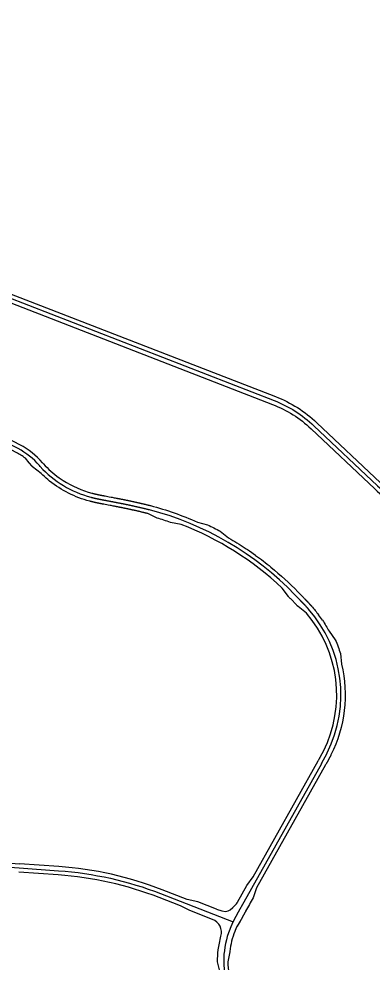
# Model space of a CAD drawing. Extents: x 529262 to 576451, y 2694391 to 2717535.
# Drawn here: x 547244 to 548256, y 2710997 to 2713692 of the extents above; entities that cross this region are included whole.
import ezdxf

# ---------------------------------------------------------------- set-up
doc = ezdxf.new("R2010")
doc.units = 0
doc.layers.add('RD-中线', color=40, linetype='Continuous')
doc.layers.add('RD-红线', color=7, linetype='Continuous')

msp = doc.modelspace()

# ---------------------------------------------------------------- linework, layer by layer
at = {"layer": 'RD-中线', "linetype": 'Continuous', "flags": 128}
for points in [[(547865.715, 2710864.877, 0), (547866.042, 2710864.171)], [(547304.915, 2712414.142), (547302.41, 2712417.092, 0.09836496), (547241.354, 2712465.531), (547160.636, 2712506.999)], [(547304.915, 2712414.142, 0.14337151), (547449.221, 2712326.992)], [(548032.492, 2712048.214, 0.13608478), (547617.277, 2712291.022)], [(548124.774, 2711596.809, 0.30613929), (548071.203, 2712007.591)], [(547877.492, 2711155.436), (547877.111, 2711154.758, 0.00001148), (547876.73, 2711154.08, 0.00002066), (547876.349, 2711153.402, 0.00002951), (547875.969, 2711152.724, 0.00003826), (547875.588, 2711152.046, 0.00004695), (547875.208, 2711151.367, 0.00005562), (547874.827, 2711150.689, 0.00006427), (547874.447, 2711150.01, 0.00007291), (547874.067, 2711149.332, 0.00008155), (547873.687, 2711148.653, 0.00009017), (547873.307, 2711147.974, 0.0000988), (547872.928, 2711147.295, 0.00010742), (547872.549, 2711146.616, 0.00011604), (547872.17, 2711145.937, 0.00012466), (547871.792, 2711145.257, 0.00013328), (547871.414, 2711144.577, 0.00014189), (547871.036, 2711143.898, 0.00015051), (547870.659, 2711143.217, 0.00015912), (547870.282, 2711142.537, 0.00016774), (547869.905, 2711141.856, 0.00017635), (547869.529, 2711141.176, 0.00018496), (547869.154, 2711140.494, 0.00019357), (547868.779, 2711139.813, 0.00020219), (547868.404, 2711139.131, 0.0002108), (547868.031, 2711138.449, 0.00021941), (547867.657, 2711137.767, 0.00022802), (547867.285, 2711137.084, 0.00023663), (547866.913, 2711136.401, 0.00024524), (547866.541, 2711135.718, 0.00025385), (547866.17, 2711135.034, 0.00026246), (547865.8, 2711134.35, 0.00027107), (547865.431, 2711133.665, 0.00027968), (547865.063, 2711132.98, 0.00028829), (547864.695, 2711132.295, 0.0002969), (547864.328, 2711131.609, 0.00030551), (547863.962, 2711130.923, 0.00031412), (547863.597, 2711130.236, 0.00032273), (547863.232, 2711129.549, 0.00033133), (547862.869, 2711128.862, 0.00033994), (547862.506, 2711128.174, 0.00034855), (547862.145, 2711127.485, 0.00035716), (547861.784, 2711126.796, 0.00036577), (547861.424, 2711126.106, 0.00037438), (547861.066, 2711125.416, 0.00038299), (547860.708, 2711124.725, 0.0003916), (547860.352, 2711124.034, 0.0004002), (547859.996, 2711123.342, 0.00040881), (547859.642, 2711122.65, 0.00041742), (547859.289, 2711121.957, 0.00042603), (547858.937, 2711121.263, 0.00043464), (547858.586, 2711120.569, 0.00044325), (547858.237, 2711119.874, 0.00045186), (547857.888, 2711119.179, 0.00046046), (547857.541, 2711118.483, 0.00046907), (547857.196, 2711117.786, 0.00047768), (547856.851, 2711117.089, 0.00048629), (547856.508, 2711116.391, 0.0004949), (547856.166, 2711115.692, 0.0005035), (547855.826, 2711114.993, 0.00051211), (547855.487, 2711114.292, 0.00052072), (547855.15, 2711113.592, 0.00052933), (547854.814, 2711112.89, 0.00053794), (547854.479, 2711112.188, 0.00054655), (547854.146, 2711111.485, 0.00055515), (547853.815, 2711110.782, 0.00056376), (547853.485, 2711110.077, 0.00057237), (547853.157, 2711109.372, 0.00058098), (547852.83, 2711108.666, 0.00058959), (547852.505, 2711107.959, 0.00059819), (547852.182, 2711107.252, 0.0006068), (547851.861, 2711106.544, 0.00061541), (547851.541, 2711105.835, 0.00062402), (547851.223, 2711105.125, 0.00063263), (547850.907, 2711104.415, 0.00064123), (547850.592, 2711103.703, 0.00064984), (547850.279, 2711102.991, 0.00065845), (547849.969, 2711102.278, 0.00066706), (547849.66, 2711101.564, 0.00067566), (547849.353, 2711100.849, 0.00068427), (547849.048, 2711100.134, 0.00069288), (547848.745, 2711099.418, 0.00070149), (547848.444, 2711098.701, 0.0007101), (547848.145, 2711097.983, 0.0007187), (547847.848, 2711097.264, 0.00072731), (547847.553, 2711096.544, 0.00073592), (547847.26, 2711095.823, 0.00074453), (547846.97, 2711095.102, 0.00075314), (547846.681, 2711094.38, 0.00076174), (547846.395, 2711093.656, 0.00077035), (547846.111, 2711092.932, 0.16807688), (547839.664, 2710928.946, -0.00077035)]]:
    msp.add_lwpolyline(points, format="xyb", dxfattribs=at)
at = {"layer": 'RD-中线'}
for points in [[(546951.205, 2712999.134), (547973.002, 2712602.829, -0.09705854), (548086.803, 2712530.926), (548268.675, 2712359.097, 0.10805176), (548396.791, 2712281.997), (550210.851, 2711667.773, -0.20146753), (550413.897, 2711488.214), (550690.844, 2710913.566, -0.06314546), (550718.791, 2710830.066), (550863.164, 2710106.148, 0.11195702), (550917.248, 2709984.985), (551517.78, 2709183.14, -0.15143227), (551537.653, 2709127.359), (551541.259, 2709040.839, 0.06488484), (551546.104, 2709012.825)], [(547244.548, 2711268.601), (547356.944, 2711260.659, -0.07519475), (547648.779, 2711195.2), (547855.713, 2711114.759)]]:
    msp.add_lwpolyline(points, format="xyb", dxfattribs=at)
at = {"layer": 'RD-中线', "linetype": 'Continuous', "flags": 128}
for points in [[(547449.221, 2712326.992), (547449.682, 2712326.87), (547450.143, 2712326.749), (547450.605, 2712326.629), (547451.066, 2712326.51), (547451.528, 2712326.391), (547451.99, 2712326.273), (547452.452, 2712326.156), (547452.915, 2712326.039), (547453.377, 2712325.924), (547453.84, 2712325.808), (547454.303, 2712325.694), (547454.766, 2712325.58), (547455.229, 2712325.466), (547455.692, 2712325.354), (547456.155, 2712325.242), (547456.619, 2712325.13), (547457.083, 2712325.019), (547457.546, 2712324.909), (547458.011, 2712324.799), (547458.475, 2712324.69), (547458.939, 2712324.582), (547459.403, 2712324.474), (547459.868, 2712324.366), (547460.333, 2712324.259), (547460.797, 2712324.153), (547461.262, 2712324.047), (547461.727, 2712323.942), (547462.192, 2712323.837), (547462.658, 2712323.733), (547463.123, 2712323.629), (547463.588, 2712323.526), (547464.054, 2712323.423), (547464.52, 2712323.321), (547464.986, 2712323.219), (547465.451, 2712323.118), (547465.917, 2712323.017), (547466.384, 2712322.917), (547466.85, 2712322.817), (547467.316, 2712322.717), (547467.782, 2712322.618), (547468.249, 2712322.519), (547468.715, 2712322.421), (547469.182, 2712322.323), (547469.649, 2712322.225), (547470.115, 2712322.128), (547470.582, 2712322.031), (547471.049, 2712321.935), (547471.516, 2712321.839), (547471.983, 2712321.743), (547472.45, 2712321.648), (547472.918, 2712321.553), (547473.385, 2712321.458), (547473.852, 2712321.363), (547474.32, 2712321.269), (547474.787, 2712321.175), (547475.255, 2712321.082), (547475.722, 2712320.989), (547476.19, 2712320.896), (547476.658, 2712320.803), (547477.125, 2712320.71), (547477.593, 2712320.618), (547478.061, 2712320.526), (547478.529, 2712320.434), (547478.997, 2712320.343), (547479.465, 2712320.252), (547479.933, 2712320.16), (547480.401, 2712320.069), (547480.869, 2712319.979), (547481.337, 2712319.888), (547481.805, 2712319.798), (547482.273, 2712319.708), (547482.741, 2712319.618), (547483.21, 2712319.528), (547483.678, 2712319.438), (547484.146, 2712319.348), (547484.615, 2712319.259), (547485.083, 2712319.169), (547485.551, 2712319.08), (547486.02, 2712318.991), (547486.488, 2712318.902), (547486.956, 2712318.813), (547487.425, 2712318.724), (547487.893, 2712318.635), (547488.362, 2712318.546), (547488.83, 2712318.458), (547489.299, 2712318.369), (547489.767, 2712318.28), (547490.236, 2712318.191), (547490.704, 2712318.103), (547491.173, 2712318.014)], [(547491.173, 2712318.014), (547492.581, 2712317.748), (547493.989, 2712317.481), (547495.397, 2712317.215), (547496.805, 2712316.948), (547498.214, 2712316.682), (547499.622, 2712316.415), (547501.03, 2712316.148), (547502.438, 2712315.881), (547503.846, 2712315.613), (547505.254, 2712315.346), (547506.662, 2712315.078), (547508.07, 2712314.81), (547509.478, 2712314.542), (547510.886, 2712314.273), (547512.294, 2712314.004), (547513.701, 2712313.734), (547515.109, 2712313.465), (547516.516, 2712313.194), (547517.924, 2712312.924), (547519.331, 2712312.652), (547520.738, 2712312.381), (547522.146, 2712312.109), (547523.553, 2712311.836), (547524.96, 2712311.563), (547526.366, 2712311.289), (547527.773, 2712311.014), (547529.18, 2712310.739), (547530.586, 2712310.463), (547531.992, 2712310.187), (547533.399, 2712309.909), (547534.805, 2712309.631), (547536.21, 2712309.352), (547537.616, 2712309.073), (547539.022, 2712308.793), (547540.427, 2712308.511), (547541.832, 2712308.229), (547543.237, 2712307.946), (547544.642, 2712307.662), (547546.047, 2712307.377), (547547.451, 2712307.091), (547548.855, 2712306.805), (547550.259, 2712306.517), (547551.663, 2712306.228), (547553.067, 2712305.938), (547554.47, 2712305.647), (547555.873, 2712305.355), (547557.276, 2712305.061), (547558.679, 2712304.767), (547560.081, 2712304.471), (547561.483, 2712304.174), (547562.885, 2712303.876), (547564.287, 2712303.577), (547565.688, 2712303.276), (547567.089, 2712302.974), (547568.49, 2712302.671), (547569.89, 2712302.366), (547571.291, 2712302.06), (547572.69, 2712301.752), (547574.09, 2712301.444), (547575.489, 2712301.133), (547576.888, 2712300.821), (547578.287, 2712300.508), (547579.685, 2712300.193), (547581.083, 2712299.876), (547582.48, 2712299.558), (547583.877, 2712299.239), (547585.274, 2712298.917), (547586.67, 2712298.594), (547588.066, 2712298.27), (547589.462, 2712297.943), (547590.857, 2712297.615), (547592.252, 2712297.286), (547593.646, 2712296.954), (547595.04, 2712296.621), (547596.434, 2712296.285), (547597.827, 2712295.948), (547599.219, 2712295.609), (547600.611, 2712295.268), (547602.003, 2712294.926), (547603.394, 2712294.581), (547604.785, 2712294.234), (547606.175, 2712293.886), (547607.565, 2712293.535), (547608.954, 2712293.182), (547610.342, 2712292.827), (547611.731, 2712292.47), (547613.118, 2712292.111), (547614.505, 2712291.75), (547615.891, 2712291.387), (547617.277, 2712291.022)], [(548047.211, 2712033.069), (548032.492, 2712048.214)], [(548071.203, 2712007.591), (548070.945, 2712007.883), (548070.687, 2712008.174), (548070.429, 2712008.464), (548070.17, 2712008.755), (548069.911, 2712009.045), (548069.652, 2712009.335), (548069.393, 2712009.625), (548069.133, 2712009.914), (548068.873, 2712010.203), (548068.613, 2712010.492), (548068.352, 2712010.781), (548068.091, 2712011.069), (548067.83, 2712011.357), (548067.569, 2712011.645), (548067.307, 2712011.933), (548067.045, 2712012.221), (548066.783, 2712012.508), (548066.521, 2712012.795), (548066.258, 2712013.082), (548065.995, 2712013.368), (548065.732, 2712013.655), (548065.469, 2712013.941), (548065.206, 2712014.227), (548064.942, 2712014.513), (548064.678, 2712014.798), (548064.414, 2712015.084), (548064.149, 2712015.369), (548063.885, 2712015.654), (548063.62, 2712015.939), (548063.355, 2712016.223), (548063.09, 2712016.508), (548062.824, 2712016.792), (548062.559, 2712017.076), (548062.293, 2712017.36), (548062.027, 2712017.644), (548061.761, 2712017.927), (548061.494, 2712018.211), (548061.228, 2712018.494), (548060.961, 2712018.777), (548060.694, 2712019.06), (548060.427, 2712019.342), (548060.16, 2712019.625), (548059.893, 2712019.907), (548059.625, 2712020.19), (548059.358, 2712020.472), (548059.09, 2712020.754), (548058.822, 2712021.036), (548058.554, 2712021.317), (548058.286, 2712021.599), (548058.017, 2712021.881), (548057.749, 2712022.162), (548057.48, 2712022.443), (548057.211, 2712022.724), (548056.942, 2712023.005), (548056.674, 2712023.286), (548056.404, 2712023.567), (548056.135, 2712023.847), (548055.866, 2712024.128), (548055.596, 2712024.408), (548055.327, 2712024.689), (548055.057, 2712024.969), (548054.788, 2712025.249), (548054.518, 2712025.529), (548054.248, 2712025.809), (548053.978, 2712026.089), (548053.708, 2712026.369), (548053.438, 2712026.649), (548053.168, 2712026.928), (548052.897, 2712027.208), (548052.627, 2712027.488), (548052.357, 2712027.767), (548052.086, 2712028.046), (548051.816, 2712028.326), (548051.545, 2712028.605), (548051.274, 2712028.884), (548051.004, 2712029.164), (548050.733, 2712029.443), (548050.462, 2712029.722), (548050.191, 2712030.001), (548049.92, 2712030.28), (548049.649, 2712030.559), (548049.379, 2712030.838), (548049.108, 2712031.117), (548048.837, 2712031.396), (548048.566, 2712031.675), (548048.295, 2712031.954), (548048.024, 2712032.233), (548047.753, 2712032.512), (548047.482, 2712032.79), (548047.211, 2712033.069)], [(548108.119, 2711566.03), (548108.309, 2711566.369), (548108.5, 2711566.708), (548108.69, 2711567.047), (548108.881, 2711567.386), (548109.071, 2711567.725), (548109.261, 2711568.064), (548109.452, 2711568.403), (548109.642, 2711568.742), (548109.832, 2711569.082), (548110.023, 2711569.421), (548110.213, 2711569.76), (548110.403, 2711570.099), (548110.593, 2711570.438), (548110.783, 2711570.778), (548110.973, 2711571.117), (548111.163, 2711571.456), (548111.353, 2711571.796), (548111.543, 2711572.135), (548111.733, 2711572.474), (548111.922, 2711572.814), (548112.112, 2711573.153), (548112.302, 2711573.493), (548112.491, 2711573.833), (548112.68, 2711574.172), (548112.87, 2711574.512), (548113.059, 2711574.852), (548113.248, 2711575.192), (548113.437, 2711575.532), (548113.626, 2711575.872), (548113.814, 2711576.212), (548114.003, 2711576.552), (548114.191, 2711576.892), (548114.38, 2711577.232), (548114.568, 2711577.572), (548114.756, 2711577.913), (548114.944, 2711578.253), (548115.132, 2711578.594), (548115.32, 2711578.934), (548115.507, 2711579.275), (548115.694, 2711579.616), (548115.882, 2711579.957), (548116.069, 2711580.298), (548116.256, 2711580.639), (548116.442, 2711580.98), (548116.629, 2711581.321), (548116.815, 2711581.662), (548117.001, 2711582.004), (548117.187, 2711582.345), (548117.373, 2711582.687), (548117.559, 2711583.029), (548117.744, 2711583.371), (548117.929, 2711583.713), (548118.114, 2711584.055), (548118.299, 2711584.397), (548118.483, 2711584.739), (548118.668, 2711585.082), (548118.852, 2711585.424), (548119.036, 2711585.767), (548119.219, 2711586.11), (548119.403, 2711586.453), (548119.586, 2711586.796), (548119.769, 2711587.139), (548119.951, 2711587.482), (548120.134, 2711587.826), (548120.316, 2711588.169), (548120.498, 2711588.513), (548120.679, 2711588.857), (548120.861, 2711589.201), (548121.042, 2711589.545), (548121.223, 2711589.889), (548121.403, 2711590.234), (548121.584, 2711590.578), (548121.763, 2711590.923), (548121.943, 2711591.268), (548122.123, 2711591.613), (548122.302, 2711591.958), (548122.48, 2711592.304), (548122.659, 2711592.649), (548122.837, 2711592.995), (548123.015, 2711593.341), (548123.192, 2711593.687), (548123.369, 2711594.033), (548123.546, 2711594.379), (548123.723, 2711594.726), (548123.899, 2711595.073), (548124.075, 2711595.419), (548124.25, 2711595.767), (548124.425, 2711596.114), (548124.6, 2711596.461), (548124.774, 2711596.809)], [(548108.119, 2711566.03), (547877.492, 2711155.436)]]:
    msp.add_lwpolyline(points, dxfattribs=at)
at = {"layer": 'RD-中线'}
msp.add_lwpolyline([(547107.012, 2711278.319), (547244.548, 2711268.601)], dxfattribs=at)
at = {"layer": 'RD-红线'}
for points in [[(547209.877, 2712911.679), (547217.08, 2712908.885), (547977.341, 2712614.017, -0.09705854), (548095.044, 2712539.648), (548276.916, 2712367.82, 0.10805176), (548400.639, 2712293.363), (550214.699, 2711679.139, -0.20146753), (550424.707, 2711493.424), (550701.654, 2710918.775, -0.06314546), (550730.559, 2710832.413), (550823.754, 2710365.114)], [(547217.382, 2712883.026), (547221.03, 2712881.611), (547968.662, 2712591.641, -0.09705854), (548078.562, 2712522.203), (548260.434, 2712350.374, 0.10805176), (548392.942, 2712270.63), (550207.002, 2711656.407, -0.07133408), (550292.601, 2711613.044)], [(547895.203, 2711218.619), (547912.949, 2711243.064), (548099.178, 2711574.616), (548099.936, 2711575.968), (548100.693, 2711577.318), (548101.07, 2711577.993), (548101.447, 2711578.667), (548101.823, 2711579.341), (548102.199, 2711580.015), (548102.574, 2711580.689), (548102.948, 2711581.362), (548103.322, 2711582.035), (548103.509, 2711582.371), (548103.695, 2711582.708), (548103.881, 2711583.044), (548104.067, 2711583.38), (548104.253, 2711583.717), (548104.439, 2711584.053), (548104.624, 2711584.389), (548104.809, 2711584.725), (548104.994, 2711585.061), (548105.179, 2711585.397), (548105.363, 2711585.733), (548105.548, 2711586.069), (548105.732, 2711586.405), (548105.915, 2711586.741), (548106.099, 2711587.076), (548106.282, 2711587.412), (548106.465, 2711587.748), (548106.648, 2711588.084), (548106.831, 2711588.42), (548107.013, 2711588.755), (548107.195, 2711589.091), (548107.377, 2711589.427), (548107.558, 2711589.762), (548107.74, 2711590.098), (548107.92, 2711590.434), (548108.101, 2711590.769), (548108.282, 2711591.105), (548108.462, 2711591.441), (548108.641, 2711591.776), (548108.821, 2711592.112), (548109, 2711592.447), (548109.179, 2711592.783), (548109.358, 2711593.119), (548109.536, 2711593.454), (548109.714, 2711593.79), (548109.891, 2711594.126), (548110.069, 2711594.461), (548110.246, 2711594.797), (548110.422, 2711595.133), (548110.599, 2711595.469), (548110.775, 2711595.804), (548110.95, 2711596.14), (548111.126, 2711596.476), (548111.3, 2711596.812), (548111.475, 2711597.148), (548111.649, 2711597.484), (548111.823, 2711597.819), (548111.997, 2711598.155), (548112.17, 2711598.491), (548112.342, 2711598.827), (548112.515, 2711599.163), (548112.687, 2711599.5), (548112.858, 2711599.836), (548113.03, 2711600.172), (548113.2, 2711600.508), (548113.369, 2711600.841), (548113.538, 2711601.175), (548113.708, 2711601.511), (548113.877, 2711601.848), (548114.047, 2711602.187, 0.30240975), (548065.424, 2711995.96), (548041.567, 2712014.469), (548041.209, 2712014.84), (548040.674, 2712015.393), (548040.139, 2712015.946), (548039.603, 2712016.499), (548039.067, 2712017.053), (548037.991, 2712018.162), (548036.913, 2712019.273), (548020.301, 2712036.366, 0.00268697), (548013.65, 2712043.136), (547995.746, 2712067.546, 0.09696832), (547706.981, 2712249.336), (547677.17, 2712254.948, 0.01126555), (547639.308, 2712267.168), (547611.841, 2712280.043), (547611.472, 2712280.14), (547610.103, 2712280.496), (547608.734, 2712280.851), (547607.363, 2712281.203), (547605.992, 2712281.553), (547604.62, 2712281.902), (547603.247, 2712282.248), (547601.874, 2712282.593), (547600.5, 2712282.935), (547599.125, 2712283.276), (547597.75, 2712283.615), (547596.373, 2712283.952), (547594.997, 2712284.287), (547593.619, 2712284.62), (547592.241, 2712284.952), (547590.862, 2712285.281), (547589.483, 2712285.609), (547588.103, 2712285.936), (547586.722, 2712286.26), (547585.341, 2712286.583), (547583.959, 2712286.905), (547582.577, 2712287.224), (547581.194, 2712287.543), (547579.81, 2712287.859), (547578.426, 2712288.174), (547577.042, 2712288.488), (547575.656, 2712288.8), (547574.27, 2712289.11), (547572.884, 2712289.419), (547571.497, 2712289.727), (547570.11, 2712290.033), (547568.722, 2712290.338), (547567.339, 2712290.64), (547565.95, 2712290.943), (547564.561, 2712291.244), (547563.171, 2712291.543), (547561.78, 2712291.842), (547560.389, 2712292.139), (547558.998, 2712292.435), (547557.606, 2712292.729), (547556.213, 2712293.023), (547554.82, 2712293.315), (547553.427, 2712293.607), (547552.033, 2712293.897), (547550.639, 2712294.186), (547549.244, 2712294.474), (547547.849, 2712294.761), (547546.454, 2712295.047), (547545.058, 2712295.333), (547543.661, 2712295.617), (547542.265, 2712295.9), (547540.868, 2712296.182), (547539.47, 2712296.464), (547538.072, 2712296.745), (547536.674, 2712297.024), (547535.275, 2712297.303), (547533.876, 2712297.582), (547532.477, 2712297.859), (547531.077, 2712298.136), (547529.677, 2712298.412), (547528.276, 2712298.687), (547526.876, 2712298.962), (547525.475, 2712299.236), (547524.073, 2712299.51), (547522.671, 2712299.783), (547521.269, 2712300.055), (547519.867, 2712300.327), (547518.464, 2712300.598), (547517.061, 2712300.869), (547515.657, 2712301.14), (547512.85, 2712301.679), (547510.041, 2712302.217), (547507.231, 2712302.754), (547504.42, 2712303.289), (547498.795, 2712304.358), (547486.127, 2712306.756), (547484.246, 2712307.113), (547483.304, 2712307.292), (547482.362, 2712307.472), (547481.419, 2712307.653), (547480.475, 2712307.834), (547479.531, 2712308.015), (547479.058, 2712308.107), (547478.585, 2712308.198), (547478.113, 2712308.29), (547477.639, 2712308.382), (547477.166, 2712308.474), (547476.693, 2712308.566), (547476.219, 2712308.659), (547475.746, 2712308.752), (547475.272, 2712308.845), (547474.798, 2712308.938), (547474.324, 2712309.032), (547473.849, 2712309.126), (547473.375, 2712309.22), (547472.9, 2712309.315), (547472.425, 2712309.41), (547471.95, 2712309.505), (547471.475, 2712309.601), (547471, 2712309.697), (547470.525, 2712309.794), (547470.049, 2712309.89), (547469.574, 2712309.987), (547469.098, 2712310.085), (547468.622, 2712310.183), (547468.146, 2712310.281), (547467.67, 2712310.38), (547467.193, 2712310.479), (547466.717, 2712310.579), (547466.24, 2712310.679), (547465.764, 2712310.779), (547465.287, 2712310.88), (547464.81, 2712310.982), (547464.333, 2712311.084), (547463.856, 2712311.186), (547463.378, 2712311.289), (547462.901, 2712311.392), (547462.423, 2712311.496), (547461.952, 2712311.599), (547461.474, 2712311.704), (547460.996, 2712311.809), (547460.519, 2712311.915), (547460.041, 2712312.022), (547459.563, 2712312.129), (547459.085, 2712312.237), (547458.607, 2712312.345), (547458.128, 2712312.454), (547457.65, 2712312.563), (547457.172, 2712312.673), (547456.693, 2712312.784), (547456.215, 2712312.895), (547455.736, 2712313.007), (547455.257, 2712313.119), (547454.779, 2712313.232), (547454.3, 2712313.346), (547453.821, 2712313.461), (547453.342, 2712313.576), (547452.863, 2712313.692), (547452.384, 2712313.808), (547451.905, 2712313.926), (547451.426, 2712314.044), (547450.947, 2712314.162), (547450.467, 2712314.282), (547449.988, 2712314.402), (547449.509, 2712314.523), (547449.03, 2712314.644), (547448.55, 2712314.767), (547448.071, 2712314.89), (547447.592, 2712315.014), (547447.112, 2712315.139), (547446.633, 2712315.264), (547446.158, 2712315.389, -0.10387615), (547331.547, 2712372.961), (547326.245, 2712377.279, -0.02057222), (547307.217, 2712394.499), (547282.976, 2712413.316, -0.00019623), (547282.715, 2712413.623, -0.00019263), (547282.454, 2712413.929, -0.00018903), (547282.194, 2712414.235, -0.00018542), (547281.934, 2712414.541, -0.00018182), (547281.675, 2712414.847, -0.00017822), (547281.416, 2712415.154, -0.00017462), (547281.158, 2712415.46, -0.00017102), (547280.899, 2712415.766, -0.00016742), (547280.642, 2712416.072, -0.00016382), (547280.384, 2712416.378, -0.00016022), (547280.127, 2712416.684, -0.00015662), (547279.87, 2712416.99, -0.00015301), (547279.614, 2712417.297, -0.00014941), (547279.358, 2712417.603, -0.00014581), (547279.102, 2712417.909, -0.00014221), (547278.847, 2712418.215, -0.00013861), (547278.591, 2712418.52, -0.00013501), (547278.337, 2712418.826, -0.00013141), (547278.082, 2712419.132, -0.0001278), (547277.828, 2712419.438, -0.0001242), (547277.574, 2712419.744, -0.0001206), (547277.321, 2712420.049, -0.000117), (547277.068, 2712420.355, -0.0001134), (547276.815, 2712420.66, -0.0001098), (547276.562, 2712420.966, -0.00010619), (547276.31, 2712421.271, -0.00010259), (547276.058, 2712421.576, -0.00009899), (547275.806, 2712421.881, -0.00009539), (547275.554, 2712422.187, -0.00009179), (547275.303, 2712422.492, -0.00008458), (547274.801, 2712423.101, -0.00007738), (547274.301, 2712423.71, -0.00007017), (547273.801, 2712424.319, -0.00006296), (547273.303, 2712424.928)], [(547313.934, 2712422.061, 0.05465955), (547358.702, 2712382.535), (547370.561, 2712374.515, 0.07796541), (547452.284, 2712338.594), (547452.731, 2712338.476), (547453.175, 2712338.36), (547453.618, 2712338.245), (547454.062, 2712338.13), (547454.506, 2712338.016), (547454.951, 2712337.902), (547455.396, 2712337.79), (547455.841, 2712337.677), (547456.287, 2712337.565), (547456.733, 2712337.454), (547457.179, 2712337.344), (547457.626, 2712337.234), (547458.073, 2712337.124), (547458.521, 2712337.015), (547458.969, 2712336.907), (547459.417, 2712336.799), (547459.866, 2712336.692), (547460.314, 2712336.585), (547460.764, 2712336.479), (547461.213, 2712336.373), (547461.663, 2712336.268), (547462.113, 2712336.164), (547462.564, 2712336.059), (547463.015, 2712335.956), (547463.466, 2712335.853), (547463.918, 2712335.75), (547464.37, 2712335.647), (547464.822, 2712335.546), (547465.274, 2712335.444), (547465.727, 2712335.343), (547466.181, 2712335.243), (547466.634, 2712335.143), (547467.088, 2712335.043), (547467.548, 2712334.943), (547468.002, 2712334.844), (547468.457, 2712334.745), (547468.911, 2712334.647), (547469.367, 2712334.55), (547469.822, 2712334.452), (547470.278, 2712334.356), (547470.734, 2712334.259), (547471.19, 2712334.163), (547471.647, 2712334.067), (547472.104, 2712333.971), (547472.561, 2712333.876), (547473.019, 2712333.781), (547473.477, 2712333.687), (547473.935, 2712333.593), (547474.393, 2712333.499), (547474.852, 2712333.405), (547475.311, 2712333.312), (547475.77, 2712333.218), (547476.229, 2712333.126), (547476.689, 2712333.033), (547477.149, 2712332.941), (547477.609, 2712332.849), (547478.07, 2712332.757), (547478.53, 2712332.665), (547478.991, 2712332.574), (547479.453, 2712332.482), (547479.914, 2712332.391), (547480.376, 2712332.301), (547480.838, 2712332.21), (547481.3, 2712332.12), (547481.763, 2712332.029), (547482.226, 2712331.939), (547482.689, 2712331.849), (547483.152, 2712331.76), (547483.616, 2712331.67), (547484.08, 2712331.58), (547484.544, 2712331.491), (547485.472, 2712331.312), (547486.402, 2712331.134), (547487.333, 2712330.957), (547488.264, 2712330.779), (547490.13, 2712330.425), (547501.856, 2712328.205), (547507.494, 2712327.135), (547510.315, 2712326.598), (547513.136, 2712326.06), (547515.957, 2712325.52), (547518.779, 2712324.979), (547521.602, 2712324.436), (547523.013, 2712324.163), (547524.425, 2712323.89), (547525.836, 2712323.617), (547527.248, 2712323.342), (547528.66, 2712323.067), (547530.072, 2712322.792), (547531.484, 2712322.516), (547532.896, 2712322.239), (547534.308, 2712321.961), (547535.72, 2712321.683), (547537.132, 2712321.403), (547538.545, 2712321.123), (547539.957, 2712320.842), (547541.369, 2712320.561), (547542.782, 2712320.278), (547544.194, 2712319.994), (547545.607, 2712319.71), (547547.019, 2712319.424), (547548.432, 2712319.138), (547549.844, 2712318.85), (547551.257, 2712318.562), (547552.669, 2712318.272), (547554.082, 2712317.982), (547555.495, 2712317.69), (547556.907, 2712317.397), (547558.32, 2712317.103), (547559.732, 2712316.807), (547561.144, 2712316.511), (547562.557, 2712316.213), (547563.969, 2712315.914), (547565.381, 2712315.614), (547566.794, 2712315.312), (547568.206, 2712315.009), (547569.618, 2712314.705), (547571.03, 2712314.399), (547572.442, 2712314.092), (547573.859, 2712313.782), (547575.271, 2712313.472), (547576.683, 2712313.16), (547578.094, 2712312.847), (547579.506, 2712312.532), (547580.917, 2712312.216), (547582.328, 2712311.898), (547583.739, 2712311.579), (547585.15, 2712311.258), (547586.561, 2712310.935), (547587.971, 2712310.61), (547589.382, 2712310.284), (547590.792, 2712309.956), (547592.202, 2712309.627), (547593.611, 2712309.295), (547595.021, 2712308.962), (547596.43, 2712308.627), (547597.839, 2712308.29), (547599.248, 2712307.951), (547600.657, 2712307.61), (547602.065, 2712307.267), (547603.473, 2712306.922), (547604.881, 2712306.575), (547606.289, 2712306.227), (547607.696, 2712305.876), (547609.103, 2712305.523), (547610.509, 2712305.168), (547611.916, 2712304.811), (547613.322, 2712304.452), (547614.727, 2712304.09), (547616.133, 2712303.727), (547617.538, 2712303.361), (547618.942, 2712302.993), (547619.647, 2712302.807, -0.03899386), (547753.748, 2712256.004), (547783.082, 2712248.046, -0.01102938), (547819.173, 2712229.777), (547843.045, 2712210.796, -0.01525652), (547890.349, 2712181.53, -0.00411895), (547902.826, 2712173.125)], [(547920.229, 2712160.891, -0.01514577), (547964.048, 2712127.257, -0.02868502), (548041.097, 2712056.578), (548057.988, 2712039.198), (548059.075, 2712038.077), (548060.164, 2712036.955), (548060.708, 2712036.393), (548061.253, 2712035.83), (548061.798, 2712035.266), (548062.343, 2712034.702), (548062.888, 2712034.137), (548063.433, 2712033.572), (548063.978, 2712033.005), (548064.25, 2712032.722), (548064.523, 2712032.438), (548064.795, 2712032.154), (548065.068, 2712031.87), (548065.34, 2712031.586), (548065.613, 2712031.301), (548065.885, 2712031.017), (548066.158, 2712030.732), (548066.43, 2712030.447), (548066.702, 2712030.161), (548066.975, 2712029.876), (548067.247, 2712029.59), (548067.519, 2712029.304), (548067.791, 2712029.017), (548068.063, 2712028.731), (548068.336, 2712028.444), (548068.608, 2712028.157), (548068.88, 2712027.869), (548069.151, 2712027.582), (548069.423, 2712027.294), (548069.695, 2712027.006), (548069.967, 2712026.718), (548070.238, 2712026.429), (548070.51, 2712026.14), (548070.781, 2712025.851), (548071.053, 2712025.562), (548071.324, 2712025.272), (548071.595, 2712024.982), (548071.866, 2712024.692), (548072.137, 2712024.401), (548072.408, 2712024.11), (548072.679, 2712023.819), (548072.949, 2712023.528), (548073.22, 2712023.236), (548073.49, 2712022.944), (548073.76, 2712022.651), (548074.03, 2712022.359), (548074.3, 2712022.066), (548074.57, 2712021.772), (548074.84, 2712021.479), (548075.109, 2712021.185), (548075.379, 2712020.89), (548075.648, 2712020.596), (548075.917, 2712020.301), (548076.186, 2712020.006), (548076.455, 2712019.71), (548076.724, 2712019.414), (548076.992, 2712019.118), (548077.26, 2712018.821), (548077.528, 2712018.524), (548077.796, 2712018.227), (548078.064, 2712017.929), (548078.331, 2712017.631), (548078.599, 2712017.332), (548078.866, 2712017.034), (548079.129, 2712016.739), (548079.395, 2712016.439), (548079.662, 2712016.139), (548079.928, 2712015.839), (548080.192, 2712015.541, -0.02078686), (548100.213, 2711990.897)], [(548111.143, 2711975.456, -0.0239852), (548130.075, 2711944.1), (548147.777, 2711919.371, -0.02683889), (548162.54, 2711880.568), (548165.803, 2711850.112, -0.17571244), (548135.502, 2711591.43), (548135.323, 2711591.074), (548135.143, 2711590.716), (548134.962, 2711590.358), (548134.781, 2711590), (548134.597, 2711589.637), (548134.416, 2711589.28), (548134.234, 2711588.923), (548134.052, 2711588.566), (548133.87, 2711588.21), (548133.687, 2711587.854), (548133.504, 2711587.498), (548133.321, 2711587.143), (548133.138, 2711586.788), (548132.954, 2711586.433), (548132.77, 2711586.078), (548132.586, 2711585.724), (548132.401, 2711585.37), (548132.217, 2711585.017), (548132.032, 2711584.663), (548131.847, 2711584.31), (548131.662, 2711583.957), (548131.476, 2711583.605), (548131.29, 2711583.252), (548131.104, 2711582.9), (548130.918, 2711582.548), (548130.732, 2711582.197), (548130.545, 2711581.846), (548130.358, 2711581.495), (548130.172, 2711581.144), (548129.984, 2711580.793), (548129.797, 2711580.443), (548129.61, 2711580.093), (548129.422, 2711579.744), (548129.234, 2711579.394), (548129.046, 2711579.045), (548128.858, 2711578.696), (548128.67, 2711578.347), (548128.481, 2711577.999), (548128.293, 2711577.65), (548128.104, 2711577.302), (548127.915, 2711576.955), (548127.726, 2711576.607), (548127.537, 2711576.26), (548127.348, 2711575.913), (548127.158, 2711575.566), (548126.969, 2711575.219), (548126.779, 2711574.873), (548126.59, 2711574.526), (548126.4, 2711574.18), (548126.21, 2711573.835), (548126.02, 2711573.489), (548125.83, 2711573.144), (548125.64, 2711572.799), (548125.45, 2711572.454), (548125.259, 2711572.109), (548125.069, 2711571.764), (548124.878, 2711571.42), (548124.688, 2711571.076), (548124.497, 2711570.732), (548124.307, 2711570.388), (548124.116, 2711570.045), (548123.734, 2711569.358), (548123.353, 2711568.672), (548122.971, 2711567.987), (548122.589, 2711567.302), (548122.207, 2711566.619), (548121.825, 2711565.936), (548121.443, 2711565.253), (548120.679, 2711563.89), (548119.916, 2711562.529), (547922.92, 2711211.809), (547913.023, 2711182.959, 0.00002066), (547891.609, 2711144.834, 0.00005562), (547890.092, 2711142.131, 0.00007291), (547889.337, 2711140.783, 0.00009017), (547888.583, 2711139.436, 0.0000988), (547888.207, 2711138.763, 0.00010742), (547887.832, 2711138.09, 0.00011604), (547887.457, 2711137.418, 0.00012466), (547887.083, 2711136.746, 0.00013328), (547886.709, 2711136.075, 0.00014189), (547886.336, 2711135.403, 0.00015051), (547885.964, 2711134.732, 0.00015912), (547885.592, 2711134.062, 0.00016774), (547885.222, 2711133.391, 0.00017635), (547884.852, 2711132.721, 0.00018496), (547884.482, 2711132.052, 0.00019357), (547884.114, 2711131.382, 0.00020219), (547883.746, 2711130.713, 0.0002108), (547883.38, 2711130.044, 0.00021941), (547883.014, 2711129.375, 0.00022802), (547882.649, 2711128.706, 0.00023663), (547882.285, 2711128.038, 0.00024524), (547881.921, 2711127.369, 0.00025385), (547881.559, 2711126.701, 0.00026246), (547881.198, 2711126.033, 0.00027107), (547880.838, 2711125.365, 0.00027968), (547880.478, 2711124.698, 0.00028829), (547880.12, 2711124.03, 0.0002969), (547879.763, 2711123.363, 0.00030551), (547879.407, 2711122.695, 0.00031412), (547879.052, 2711122.028, 0.00032273), (547878.698, 2711121.361, 0.00033133), (547878.346, 2711120.694, 0.00033994), (547877.994, 2711120.027, 0.00034855), (547877.644, 2711119.36, 0.00035716), (547877.295, 2711118.693, 0.00036577), (547876.947, 2711118.026, 0.00037438), (547876.601, 2711117.359, 0.00025002), (547876.375, 2711116.924), (547867.117, 2711102.632, 0.00039522), (547866.905, 2711102.174, 0.00058959), (547866.596, 2711101.501, 0.00059819), (547866.288, 2711100.827, 0.0006068), (547865.982, 2711100.153, 0.00061541), (547865.678, 2711099.479, 0.00062402), (547865.375, 2711098.804, 0.00063263), (547865.075, 2711098.13, 0.00064123), (547864.777, 2711097.454, 0.00064984), (547864.48, 2711096.779, 0.00065845), (547864.186, 2711096.104, 0.00066706), (547863.893, 2711095.428, 0.00067566), (547863.603, 2711094.752, 0.00068427), (547863.315, 2711094.075, 0.00069288), (547863.028, 2711093.398, 0.00070149), (547862.744, 2711092.721, 0.0007101), (547862.462, 2711092.044, 0.0007187), (547862.182, 2711091.366, 0.00072731), (547861.904, 2711090.688, 0.00073592), (547861.629, 2711090.01, 0.00074453), (547861.355, 2711089.331, 0.00075314), (547861.084, 2711088.653, 0.00076174), (547860.815, 2711087.973, 0.00077035), (547860.548, 2711087.293, 0.06282137), (547846.145, 2711030.136, 0.00076294), (547846.059, 2711029.422), (547840.915, 2711000.441, 0.07232865), (547851.145, 2710932.438, -0.00073558)], [(547808.729, 2711150.442), (547754.908, 2711172.184), (547724.922, 2711178.476), (547653.127, 2711206.385, 0.07436165), (547357.789, 2711272.629), (547245.394, 2711280.571)], [(547818.781, 2710970.329), (547811.413, 2711000.89, -0.03103488), (547813.411, 2711034.322, -0.03736174), (547821.193, 2711073.431, 0.3852974), (547797.15, 2711121.424), (547732.107, 2711146.715), (547705.233, 2711160.38), (547644.431, 2711184.016, 0.07426032), (547356.097, 2711248.689), (547243.702, 2711256.631)], [(547808.667, 2711150.461), (547823.266, 2711146.177), (547834.13, 2711144.37), (547841.656, 2711146.287), (547847.532, 2711148.97), (547855.374, 2711155.838), (547861.669, 2711162.069, 0.06979748), (547868.405, 2711170.908), (547895.203, 2711218.619)], [(547872.854, 2710820.854, 0.00002066), (547854.169, 2710861.255, 0.00005562)]]:
    msp.add_lwpolyline(points, format="xyb", dxfattribs=at)
at = {"layer": 'RD-红线', "linetype": 'Continuous', "flags": 128}
for points in [[(547313.629, 2712422.419), (547311.557, 2712424.859, 0.09836496), (547246.837, 2712476.205), (547182.331, 2712509.344)], [(547262.356, 2712438.337, 0.04158211), (547235.87, 2712454.857), (547186.996, 2712479.966)]]:
    msp.add_lwpolyline(points, format="xyb", dxfattribs=at)
at = {"layer": 'RD-红线'}
for points in [[(547273.303, 2712424.928), (547262.356, 2712438.337)], [(547313.934, 2712422.061), (547313.629, 2712422.419)], [(547920.229, 2712160.891), (547902.826, 2712173.125)], [(548111.143, 2711975.456), (548100.213, 2711990.897)], [(547107.858, 2711290.289), (547245.394, 2711280.571)]]:
    msp.add_lwpolyline(points, dxfattribs=at)

doc.saveas('drawing.dxf')
